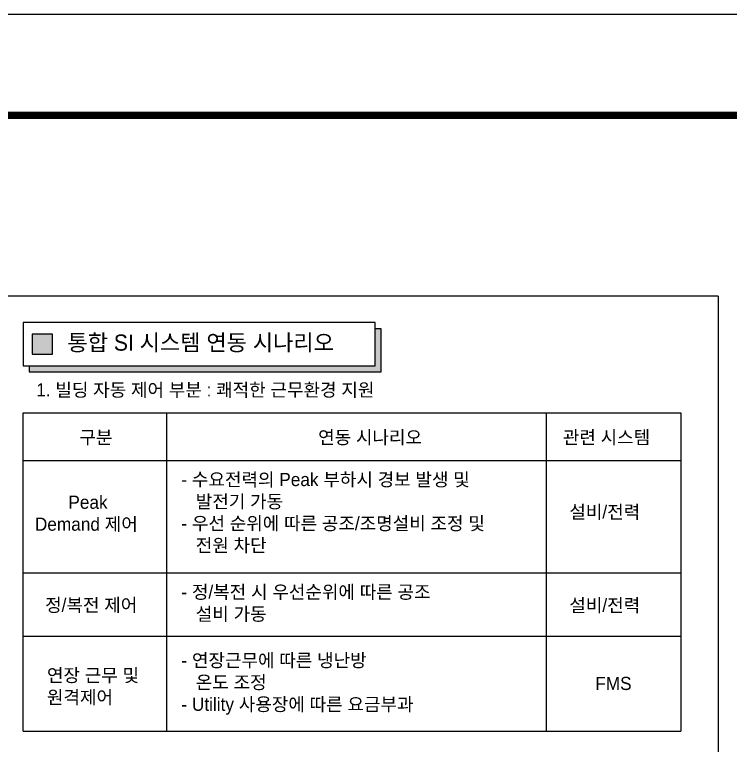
# Model space of a CAD drawing. Header units: millimetres. Extents: x 1697 to 2538, y -887 to -293.
# Drawn here: x 2296.8 to 2439, y -437.8 to -292.7 of the extents above; entities that cross this region are included whole.
import ezdxf

# ---------------------------------------------------------------- set-up
doc = ezdxf.new("R2010")
doc.units = ezdxf.units.MM
doc.header["$LTSCALE"] = 40
doc.header["$MEASUREMENT"] = 0
doc.layers.get('0').update_dxf_attribs({"linetype": 'CONTINUOUS'})
doc.layers.add('001dmp-FORM', color=7, linetype='CONTINUOUS')
doc.layers.add('1', color=3, linetype='CONTINUOUS')
doc.styles.add('HAUD01', font='Dotum.ttf')

# ---------------------------------------------------------------- blocks, each defined once
blk = doc.blocks.new('FORM_ELEC_SUKWOO$0$')
at = {"layer": '001dmp-FORM', "color": 30}
blk.add_lwpolyline([(161727, 114228), (0, 114228), (0, 0), (161727, 0)], close=True, dxfattribs=at)
at = {"layer": '001dmp-FORM', "const_width": 288}
blk.add_lwpolyline([(5769, 3846), (5769, 110382), (157881, 110382), (157881, 3846)], close=True, dxfattribs=at)
blk = doc.blocks.new('FORM_ELEC_SUKWOO')
at = {"layer": '001dmp-FORM'}
blk.add_blockref('FORM_ELEC_SUKWOO$0$', (12, -1), dxfattribs=at)

msp = doc.modelspace()

# ---------------------------------------------------------------- hatches: boundary and pattern name
msp.add_hatch(color=256).paths.add_polyline_path([(2369.62, -363.64), (2369.62, -355.06), (2368.41, -355.06), (2368.41, -362.44), (2299.69, -362.44), (2299.69, -363.64)])
at = {"layer": '1'}
msp.add_hatch(color=7, dxfattribs=at).paths.add_polyline_path([(2300.29, -360.12), (2304.34, -360.12), (2304.34, -356.17), (2300.29, -356.17)])

# ---------------------------------------------------------------- linework, layer by layer
at = {"color": 1}
for p, q in [((2298.48, -371.78), (2429.17, -371.78)), ((2298.48, -434.98), (2298.48, -371.78)), ((2326.98, -371.78), (2326.98, -434.98)), ((2402.41, -371.78), (2402.41, -434.98)), ((2429.17, -371.78), (2429.17, -434.98)), ((2298.48, -381.22), (2429.17, -381.22)), ((2298.48, -403.56), (2429.17, -403.56)), ((2298.48, -416.16), (2429.17, -416.16)), ((2298.48, -434.98), (2429.17, -434.98))]:
    msp.add_line(p, q, dxfattribs=at)
at = {"layer": '1', "color": 7}
for q in [(1746.09, -348.63), (2436.57, -563.68)]:
    msp.add_line((2436.57, -348.63), q, dxfattribs=at)
for points in [[(2298.48, -362.44), (2368.41, -362.44), (2368.41, -353.85), (2298.48, -353.85)], [(2300.29, -360.12), (2304.34, -360.12), (2304.34, -356.17), (2300.29, -356.17)]]:
    msp.add_lwpolyline(points, close=True, dxfattribs=at)
msp.add_lwpolyline([(2299.69, -362.44), (2299.69, -363.64), (2369.62, -363.64), (2369.62, -355.06), (2368.41, -355.06)], dxfattribs=at)

# ---------------------------------------------------------------- block references
at = {"color": 4, "xscale": 0.005200107262485331, "yscale": 0.005200107262485331, "zscale": 0.005200107262485331}
msp.add_blockref('FORM_ELEC_SUKWOO', (1696.65, -886.68), dxfattribs=at)

# ---------------------------------------------------------------- texts
at = {"layer": '1', "color": 7, "style": 'HAUD01'}
for s, height, p in [('통합 SI 시스템 연동 시나리오', 3.2096, (2307.3, -359.43)), ('1. 빌딩 자동 제어 부분 : 쾌적한 근무환경 지원', 2.6142, (2301.1, -368.52)), ('구분', 2.614, (2309.68, -377.95)), ('연동 시나리오', 2.614, (2357.1, -377.95)), ('관련 시스템', 2.614, (2405.7, -377.95))]:
    msp.add_text(s, height=height, dxfattribs=at).set_placement(p)
at = {"layer": '1', "color": 7, "attachment_point": 1, "style": 'HAUD01'}
for s, insert, char_height, width in [('- 수요전력의 Peak 부하시 경보 발생 및 \\P   발전기 가동\\P- 우선 순위에 따른 공조/조명설비 조정 및 \\P   전원 차단', (2329.94, -383.71), 2.6142, 97.842), ('       Peak\\PDemand 제어', (2300.84, -388.22), 2.6142, 25.5912), ('설비/전력', (2406.99, -390.14), 2.614, 25.5912), ('- 정/복전 시 우선순위에 따른 공조 \\P   설비 가동', (2329.94, -406.05), 2.6142, 97.842), ('정/복전 제어', (2302.87, -408.65), 2.614, 25.5912), ('설비/전력', (2406.99, -408.69), 2.614, 25.5912), ('- 연장근무에 따른 냉난방 \\P   온도 조정\\P- Utility 사용장에 따른 요금부과', (2329.94, -419.63), 2.6142, 97.842), ('연장 근무 및\\P원격제어', (2303.23, -422.59), 2.614, 25.5912), ('FMS', (2412.14, -424.21), 2.614, 25.5912)]:
    msp.add_mtext(s, dxfattribs=dict(at, insert=insert, char_height=char_height, width=width))

doc.saveas('drawing.dxf')
